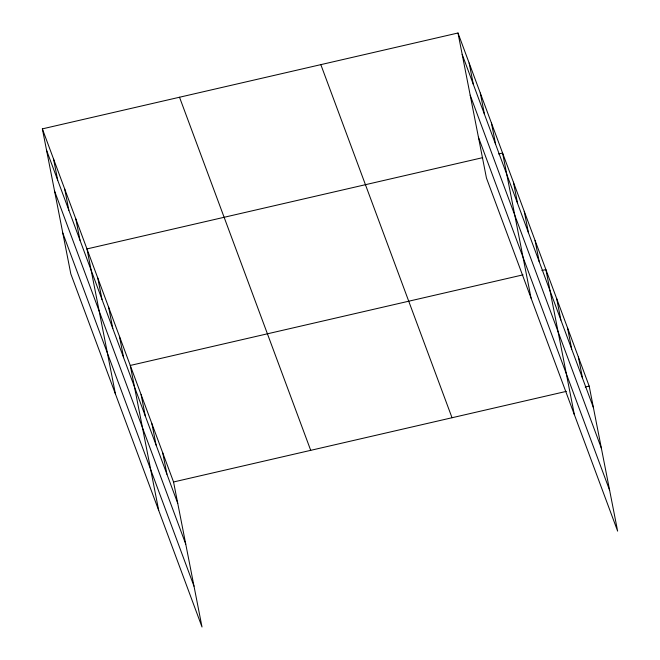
<?xml version="1.0" encoding="UTF-8"?>
<svg xmlns="http://www.w3.org/2000/svg" width="660" height="660" viewBox="0 0 660 660"><rect width="100%" height="100%" fill="white"/><g stroke="black" fill="none" stroke-linecap="round" stroke-linejoin="round"><path stroke-width="0.99" d="M42.364 128.873L173.555 481.973L202.01 627L70.818 273.9L42.364 128.873L457.99 33L589.182 386.1L617.636 531.127L486.445 178.027L457.99 33M482.716 157.641L86.971 248.927L115.426 393.954M498.622 153.97L502.598 153.054L531.044 298.081M523.025 274.849L130.267 365.45L158.713 510.477M541.909 270.493L545.886 269.577L574.34 414.604M173.555 481.973L566.321 391.372M585.206 387.016L589.182 386.1M462.181 54.376L593.373 407.467M470.192 95.18L601.384 448.272M478.434 137.222L609.625 490.314M320.834 64.639L452.026 417.739M179.52 97.234L310.712 450.334M46.563 150.249L177.746 503.349M54.566 191.054L185.757 544.154M62.816 233.096L194.007 586.195M578.358 356.969L582.549 378.337M567.534 327.838L571.725 349.206M556.71 298.708L560.901 320.075M535.062 240.446L539.261 261.814M524.238 211.315L528.437 232.683M513.422 182.185L517.613 203.552M491.444 123.04L495.635 144.408M480.29 93.027L484.489 114.394M469.144 63.013L473.335 84.381M162.731 452.842L166.93 474.218M151.907 423.712L156.106 445.087M141.083 394.581L145.282 415.957M119.444 336.32L123.635 357.695M108.619 307.189L112.811 328.564M97.796 278.058L101.986 299.434M75.817 218.914L80.008 240.289M64.672 188.9L68.863 210.276M53.518 158.887L57.709 180.262"/></g></svg>
